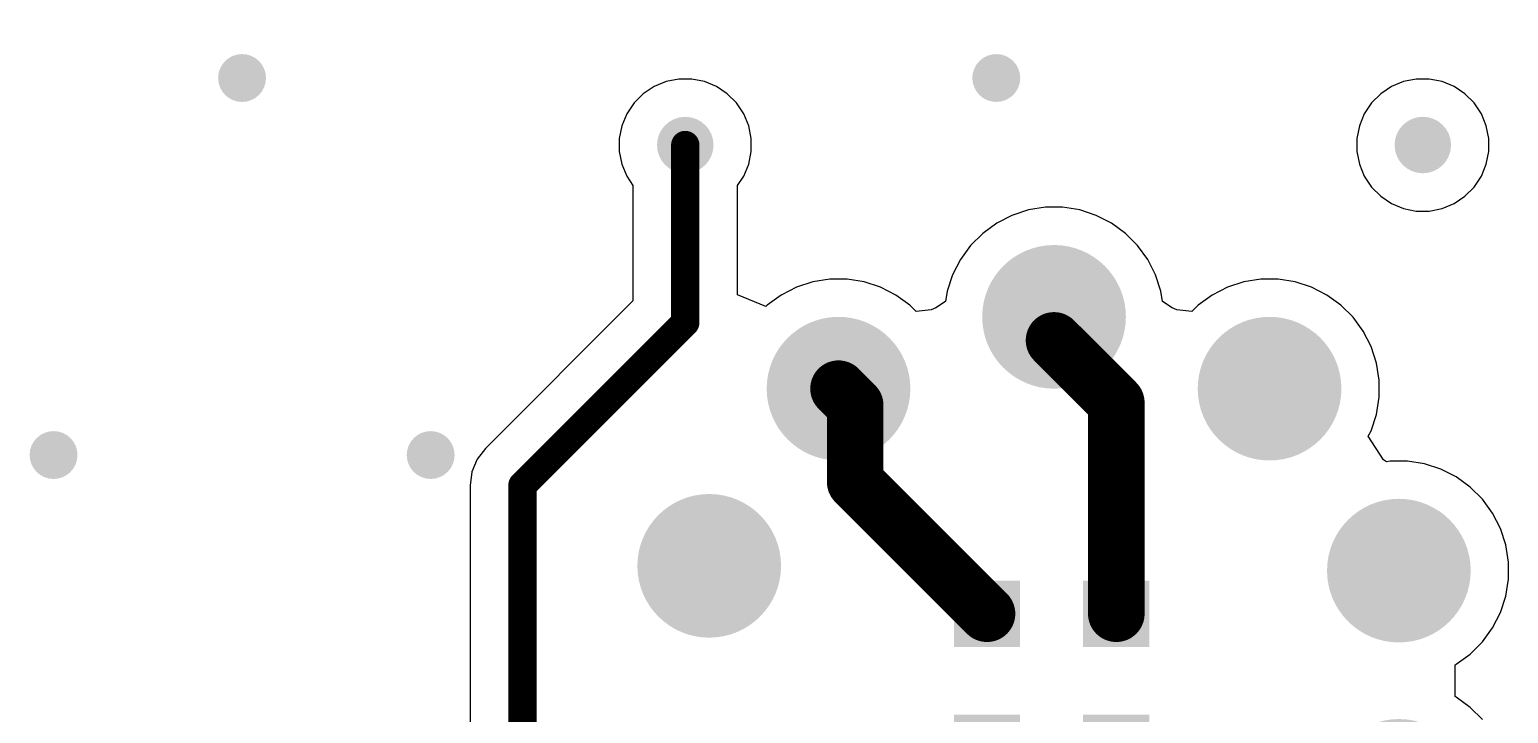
# Model space of a CAD drawing. Header units: inches. Extents: x 4.53 to 13.89, y 0.79 to 10.58.
# Drawn here: x 7.258 to 8.802, y 4.061 to 4.775 of the extents above; entities that cross this region are included whole.
import ezdxf

# ---------------------------------------------------------------- set-up
doc = ezdxf.new("R2010")
doc.units = ezdxf.units.IN
doc.header["$MEASUREMENT"] = 0
for name, color, linetype in [('Pad Holes', 156, 'Continuous'), ('Top Layer', 1, 'Continuous'), ('Via Holes', 16, 'Continuous')]:
    doc.layers.add(name, color=color, linetype=linetype)

# ---------------------------------------------------------------- blocks, each defined once
blk = doc.blocks.new('12A_7_B_1')
at = {"layer": 'Pad Holes'}
h = blk.add_hatch(color=7, dxfattribs=at)
edge = h.paths.add_edge_path()
edge.add_arc((-0.22, 0.31), 0.038, 0, 360)
h = blk.add_hatch(color=7, dxfattribs=at)
edge = h.paths.add_edge_path()
edge.add_arc((0.22, 0.31), 0.038, 0, 360)
h = blk.add_hatch(color=7, dxfattribs=at)
edge = h.paths.add_edge_path()
edge.add_arc((0.36, 0.125), 0.038, 0, 360)
h = blk.add_hatch(color=7, dxfattribs=at)
edge = h.paths.add_edge_path()
edge.add_arc((-0.36, 0.115), 0.038, 0, 360)
h = blk.add_hatch(color=7, dxfattribs=at)
edge = h.paths.add_edge_path()
edge.add_arc((-0.065, 0.07), 0.0222, 0, 360)
h = blk.add_hatch(color=7, dxfattribs=at)
edge = h.paths.add_edge_path()
edge.add_arc((0.07, 0.07), 0.0222, 0, 360)
h = blk.add_hatch(color=7, dxfattribs=at)
edge = h.paths.add_edge_path()
edge.add_arc((-0.065, -0.07), 0.0222, 0, 360)
h = blk.add_hatch(color=7, dxfattribs=at)
edge = h.paths.add_edge_path()
edge.add_arc((0.07, -0.07), 0.0222, 0, 360)
h = blk.add_hatch(color=7, dxfattribs=at)
edge = h.paths.add_edge_path()
edge.add_arc((-0.36, -0.115), 0.038, 0, 360)
h = blk.add_hatch(color=7, dxfattribs=at)
edge = h.paths.add_edge_path()
edge.add_arc((0.36, -0.12), 0.038, 0, 360)
h = blk.add_hatch(color=7, dxfattribs=at)
edge = h.paths.add_edge_path()
edge.add_arc((-0.225, -0.305), 0.038, 0, 360)
h = blk.add_hatch(color=7, dxfattribs=at)
edge = h.paths.add_edge_path()
edge.add_arc((0.225, -0.305), 0.038, 0, 360)
h = blk.add_hatch(color=7, dxfattribs=at)
edge = h.paths.add_edge_path()
edge.add_arc((0, -0.38), 0.038, 0, 360)
at = {"layer": 'Top Layer'}
h = blk.add_hatch(color=1, dxfattribs=at)
edge = h.paths.add_edge_path()
edge.add_arc((-0.22, 0.31), 0.075, 0, 360)
h = blk.add_hatch(color=1, dxfattribs=at)
edge = h.paths.add_edge_path()
edge.add_arc((0.22, 0.31), 0.075, 0, 360)
h = blk.add_hatch(color=1, dxfattribs=at)
edge = h.paths.add_edge_path()
edge.add_arc((-0.36, 0.115), 0.075, 0, 360)
h = blk.add_hatch(color=1, dxfattribs=at)
edge = h.paths.add_edge_path()
edge.add_arc((0.36, 0.125), 0.075, 0, 360)
for points in [[(-0.0996, 0.1046), (-0.0304, 0.1046), (-0.0304, 0.0354), (-0.0996, 0.0354)], [(0.0354, 0.1046), (0.1046, 0.1046), (0.1046, 0.0354), (0.0354, 0.0354)], [(-0.0996, -0.0354), (-0.0304, -0.0354), (-0.0304, -0.1046), (-0.0996, -0.1046)], [(0.0354, -0.0354), (0.1046, -0.0354), (0.1046, -0.1046), (0.0354, -0.1046)]]:
    blk.add_hatch(color=1, dxfattribs=at).paths.add_polyline_path(points)
h = blk.add_hatch(color=1, dxfattribs=at)
edge = h.paths.add_edge_path()
edge.add_arc((-0.36, -0.115), 0.075, 0, 360)
h = blk.add_hatch(color=1, dxfattribs=at)
edge = h.paths.add_edge_path()
edge.add_arc((0.36, -0.12), 0.075, 0, 360)
h = blk.add_hatch(color=1, dxfattribs=at)
edge = h.paths.add_edge_path()
edge.add_arc((-0.225, -0.305), 0.075, 0, 360)
h = blk.add_hatch(color=1, dxfattribs=at)
edge = h.paths.add_edge_path()
edge.add_arc((0.225, -0.305), 0.075, 0, 360)
h = blk.add_hatch(color=1, dxfattribs=at)
edge = h.paths.add_edge_path()
edge.add_arc((0, -0.38), 0.075, 0, 360)
blk = doc.blocks.new('CAP_PANASSONIC_100N_450V_116')
at = {"layer": 'Pad Holes'}
h = blk.add_hatch(color=7, dxfattribs=at)
edge = h.paths.add_edge_path()
edge.add_arc((0, 0), 0.0197, 0, 360)
h = blk.add_hatch(color=7, dxfattribs=at)
edge = h.paths.add_edge_path()
edge.add_arc((0.395, 0), 0.0197, 0, 360)
at = {"layer": 'Top Layer'}
h = blk.add_hatch(color=1, dxfattribs=at)
edge = h.paths.add_edge_path()
edge.add_arc((0, 0), 0.0295, 0, 360)
h = blk.add_hatch(color=1, dxfattribs=at)
edge = h.paths.add_edge_path()
edge.add_arc((0.395, 0), 0.0295, 0, 360)
blk = doc.blocks.new('CAP_PANASSONIC_100N_450V_118')
at = {"layer": 'Pad Holes'}
h = blk.add_hatch(color=7, dxfattribs=at)
edge = h.paths.add_edge_path()
edge.add_arc((0, 0), 0.0197, 0, 360)
h = blk.add_hatch(color=7, dxfattribs=at)
edge = h.paths.add_edge_path()
edge.add_arc((0.395, 0), 0.0197, 0, 360)
at = {"layer": 'Top Layer'}
h = blk.add_hatch(color=1, dxfattribs=at)
edge = h.paths.add_edge_path()
edge.add_arc((0, 0), 0.0295, 0, 360)
h = blk.add_hatch(color=1, dxfattribs=at)
edge = h.paths.add_edge_path()
edge.add_arc((0.395, 0), 0.0295, 0, 360)

msp = doc.modelspace()

# ---------------------------------------------------------------- hatches: boundary and pattern name
at = {"layer": 'Top Layer'}
h = msp.add_hatch(color=1, dxfattribs=at)
edge = h.paths.add_edge_path()
edge.add_arc((7.4803, 4.7244), 0.025, 0, 360)
h = msp.add_hatch(color=1, dxfattribs=at)
edge = h.paths.add_edge_path()
edge.add_arc((8.2677, 4.7244), 0.025, 0, 360)
h = msp.add_hatch(color=1, dxfattribs=at)
edge = h.paths.add_edge_path()
edge.add_arc((7.2835, 4.3307), 0.025, 0, 360)
h = msp.add_hatch(color=1, dxfattribs=at)
edge = h.paths.add_edge_path()
edge.add_arc((7.6772, 4.3307), 0.025, 0, 360)
at = {"layer": 'Via Holes'}
h = msp.add_hatch(color=7, dxfattribs=at)
edge = h.paths.add_edge_path()
edge.add_arc((7.4803, 4.7244), 0.014, 0, 360)
h = msp.add_hatch(color=7, dxfattribs=at)
edge = h.paths.add_edge_path()
edge.add_arc((8.2677, 4.7244), 0.014, 0, 360)
h = msp.add_hatch(color=7, dxfattribs=at)
edge = h.paths.add_edge_path()
edge.add_arc((7.2835, 4.3307), 0.014, 0, 360)
h = msp.add_hatch(color=7, dxfattribs=at)
edge = h.paths.add_edge_path()
edge.add_arc((7.6772, 4.3307), 0.014, 0, 360)

# ---------------------------------------------------------------- linework, layer by layer
at = {"layer": 'Top Layer'}
for p, q in [((7.9104, 4.7155), (7.8991, 4.7079)), ((7.9229, 4.7207), (7.9104, 4.7155)), ((7.9362, 4.7233), (7.9229, 4.7207)), ((7.9498, 4.7233), (7.9362, 4.7233)), ((7.9631, 4.7207), (7.9498, 4.7233)), ((7.9756, 4.7155), (7.9631, 4.7207)), ((7.9869, 4.7079), (7.9756, 4.7155)), ((8.6804, 4.7155), (8.6691, 4.7079)), ((8.6929, 4.7207), (8.6804, 4.7155)), ((8.7062, 4.7233), (8.6929, 4.7207)), ((8.7198, 4.7233), (8.7062, 4.7233)), ((8.7331, 4.7207), (8.7198, 4.7233)), ((8.7456, 4.7155), (8.7331, 4.7207)), ((8.7569, 4.7079), (8.7456, 4.7155)), ((7.8895, 4.6984), (7.8819, 4.6871)), ((7.8991, 4.7079), (7.8895, 4.6984)), ((7.9965, 4.6984), (7.9869, 4.7079)), ((8.0041, 4.6871), (7.9965, 4.6984)), ((8.6595, 4.6984), (8.6519, 4.6871)), ((8.6691, 4.7079), (8.6595, 4.6984)), ((8.7665, 4.6984), (8.7569, 4.7079)), ((8.7741, 4.6871), (8.7665, 4.6984)), ((7.8819, 4.6871), (7.8768, 4.6745)), ((8.0092, 4.6745), (8.0041, 4.6871)), ((8.6519, 4.6871), (8.6468, 4.6745)), ((8.7792, 4.6745), (8.7741, 4.6871)), ((7.8768, 4.6745), (7.8741, 4.6612)), ((8.0119, 4.6612), (8.0092, 4.6745)), ((8.6468, 4.6745), (8.6441, 4.6612)), ((8.7819, 4.6612), (8.7792, 4.6745)), ((7.8741, 4.6612), (7.8741, 4.6476)), ((7.8741, 4.6476), (7.8768, 4.6343)), ((8.0092, 4.6343), (8.0119, 4.6476)), ((8.0119, 4.6476), (8.0119, 4.6612)), ((8.6441, 4.6612), (8.6441, 4.6476)), ((8.6441, 4.6476), (8.6468, 4.6343)), ((8.7792, 4.6343), (8.7819, 4.6476)), ((8.7819, 4.6476), (8.7819, 4.6612)), ((7.8768, 4.6343), (7.8819, 4.6218)), ((8.0041, 4.6218), (8.0092, 4.6343)), ((8.6468, 4.6343), (8.6519, 4.6218)), ((8.7741, 4.6218), (8.7792, 4.6343)), ((7.8819, 4.6218), (7.8884, 4.6121)), ((7.9976, 4.6121), (8.0041, 4.6218)), ((8.6519, 4.6218), (8.6595, 4.6105)), ((8.7665, 4.6105), (8.7741, 4.6218)), ((7.8884, 4.6121), (7.8884, 4.4916)), ((7.9976, 4.4981), (7.9976, 4.6121)), ((8.6595, 4.6105), (8.6691, 4.6009)), ((8.6691, 4.6009), (8.6804, 4.5934)), ((8.7456, 4.5934), (8.7569, 4.6009)), ((8.7569, 4.6009), (8.7665, 4.6105)), ((8.3012, 4.5866), (8.2841, 4.581)), ((8.319, 4.5894), (8.3012, 4.5866)), ((8.337, 4.5894), (8.319, 4.5894)), ((8.3548, 4.5866), (8.337, 4.5894)), ((8.3719, 4.581), (8.3548, 4.5866)), ((8.6804, 4.5934), (8.6929, 4.5882)), ((8.6929, 4.5882), (8.7062, 4.5855)), ((8.7062, 4.5855), (8.7198, 4.5855)), ((8.7198, 4.5855), (8.7331, 4.5882)), ((8.7331, 4.5882), (8.7456, 4.5934)), ((8.2681, 4.5728), (8.2535, 4.5622)), ((8.2841, 4.581), (8.2681, 4.5728)), ((8.3879, 4.5728), (8.3719, 4.581)), ((8.4025, 4.5622), (8.3879, 4.5728)), ((8.2535, 4.5622), (8.2408, 4.5495)), ((8.4152, 4.5495), (8.4025, 4.5622)), ((8.2408, 4.5495), (8.2302, 4.5349)), ((8.4258, 4.5349), (8.4152, 4.5495)), ((8.2302, 4.5349), (8.222, 4.5189)), ((8.434, 4.5189), (8.4258, 4.5349)), ((8.0762, 4.5116), (8.0591, 4.506)), ((8.094, 4.5144), (8.0762, 4.5116)), ((8.112, 4.5144), (8.094, 4.5144)), ((8.1298, 4.5116), (8.112, 4.5144)), ((8.1469, 4.506), (8.1298, 4.5116)), ((8.222, 4.5189), (8.2164, 4.5018)), ((8.4396, 4.5018), (8.434, 4.5189)), ((8.5262, 4.5116), (8.5091, 4.506)), ((8.544, 4.5144), (8.5262, 4.5116)), ((8.562, 4.5144), (8.544, 4.5144)), ((8.5798, 4.5116), (8.562, 4.5144)), ((8.5969, 4.506), (8.5798, 4.5116)), ((8.0271, 4.4859), (7.9976, 4.4981)), ((8.0431, 4.4978), (8.0285, 4.4872)), ((8.0591, 4.506), (8.0431, 4.4978)), ((8.1629, 4.4978), (8.1469, 4.506)), ((8.1775, 4.4872), (8.1629, 4.4978)), ((8.2164, 4.5018), (8.2147, 4.491)), ((8.4413, 4.491), (8.4396, 4.5018)), ((8.4931, 4.4978), (8.4785, 4.4872)), ((8.5091, 4.506), (8.4931, 4.4978)), ((8.6129, 4.4978), (8.5969, 4.506)), ((8.6275, 4.4872), (8.6129, 4.4978)), ((7.8884, 4.4916), (7.7344, 4.3376)), ((8.0285, 4.4872), (8.0271, 4.4859)), ((8.1841, 4.4806), (8.1775, 4.4872)), ((8.1998, 4.4824), (8.1841, 4.4806)), ((8.2047, 4.4843), (8.1998, 4.4824)), ((8.2147, 4.491), (8.2047, 4.4843)), ((8.4513, 4.4843), (8.4413, 4.491)), ((8.4562, 4.4824), (8.4513, 4.4843)), ((8.4719, 4.4806), (8.4562, 4.4824)), ((8.4785, 4.4872), (8.4719, 4.4806)), ((8.6402, 4.4745), (8.6275, 4.4872)), ((8.6508, 4.4599), (8.6402, 4.4745)), ((8.659, 4.4439), (8.6508, 4.4599)), ((8.6646, 4.4268), (8.659, 4.4439)), ((8.6674, 4.409), (8.6646, 4.4268)), ((8.6674, 4.391), (8.6674, 4.409)), ((8.6646, 4.3732), (8.6674, 4.391)), ((8.659, 4.3561), (8.6646, 4.3732)), ((8.6561, 4.3504), (8.659, 4.3561)), ((8.672, 4.3258), (8.6561, 4.3504)), ((7.7257, 4.3263), (7.7203, 4.3131)), ((7.7344, 4.3376), (7.7257, 4.3263)), ((8.675, 4.3237), (8.672, 4.3258)), ((8.679, 4.3244), (8.675, 4.3237)), ((8.697, 4.3244), (8.679, 4.3244)), ((8.7148, 4.3216), (8.697, 4.3244)), ((7.7203, 4.3131), (7.7184, 4.299)), ((8.7319, 4.316), (8.7148, 4.3216)), ((8.7479, 4.3078), (8.7319, 4.316)), ((8.7625, 4.2972), (8.7479, 4.3078)), ((7.7184, 4.299), (7.7184, 3.904)), ((8.7752, 4.2845), (8.7625, 4.2972)), ((8.7858, 4.2699), (8.7752, 4.2845)), ((8.794, 4.2539), (8.7858, 4.2699)), ((8.7996, 4.2368), (8.794, 4.2539)), ((8.8024, 4.219), (8.7996, 4.2368)), ((8.8024, 4.201), (8.8024, 4.219)), ((8.7996, 4.1832), (8.8024, 4.201)), ((8.794, 4.1661), (8.7996, 4.1832)), ((8.7858, 4.1501), (8.794, 4.1661)), ((8.7752, 4.1355), (8.7858, 4.1501)), ((8.7479, 4.1122), (8.7625, 4.1228)), ((8.7625, 4.1228), (8.7752, 4.1355)), ((8.7467, 4.1116), (8.7479, 4.1122)), ((8.7467, 4.0784), (8.7467, 4.1116)), ((8.7479, 4.0778), (8.7467, 4.0784)), ((8.7625, 4.0672), (8.7479, 4.0778)), ((8.7752, 4.0545), (8.7625, 4.0672))]:
    msp.add_line(p, q, dxfattribs=at)
for points in [[(7.943, 4.469, 0.0295, 0.0295, 0), (7.943, 4.6544, 0.0295, 0.0295, 0)], [(7.773, 4.299, 0.0295, 0.0295, 0), (7.943, 4.469, 0.0295, 0.0295, 0)], [(8.328, 4.4504, 0.0591, 0.0591, 0), (8.393, 4.3854, 0.0591, 0.0591, 0)], [(8.103, 4.4, 0.0591, 0.0591, 0), (8.1204, 4.3826, 0.0591, 0.0591, 0)], [(8.1204, 4.3026, 0.0591, 0.0591, 0), (8.1204, 4.3826, 0.0591, 0.0591, 0)], [(8.393, 4.165, 0.0591, 0.0591, 0), (8.393, 4.3854, 0.0591, 0.0591, 0)], [(8.1204, 4.3026, 0.0591, 0.0591, 0), (8.258, 4.165, 0.0591, 0.0591, 0)], [(7.773, 3.904, 0.0295, 0.0295, 0), (7.773, 4.299, 0.0295, 0.0295, 0)]]:
    msp.add_lwpolyline(points, format="xyseb", dxfattribs=at)
for points in [[(7.9356, 4.6544, 0.0148, 0.0148, 1), (7.9504, 4.6544, 0.0148, 0.0148, 1)], [(7.9356, 4.469, 0.0148, 0.0148, 1), (7.9504, 4.469, 0.0148, 0.0148, 1)], [(7.9356, 4.469, 0.0148, 0.0148, 1), (7.9504, 4.469, 0.0148, 0.0148, 1)], [(8.3132, 4.4504, 0.0295, 0.0295, 1), (8.3428, 4.4504, 0.0295, 0.0295, 1)], [(8.0882, 4.4, 0.0295, 0.0295, 1), (8.1178, 4.4, 0.0295, 0.0295, 1)], [(8.1056, 4.3826, 0.0295, 0.0295, 1), (8.1352, 4.3826, 0.0295, 0.0295, 1)], [(8.1056, 4.3826, 0.0295, 0.0295, 1), (8.1352, 4.3826, 0.0295, 0.0295, 1)], [(8.3782, 4.3854, 0.0295, 0.0295, 1), (8.4078, 4.3854, 0.0295, 0.0295, 1)], [(8.3782, 4.3854, 0.0295, 0.0295, 1), (8.4078, 4.3854, 0.0295, 0.0295, 1)], [(8.1056, 4.3026, 0.0295, 0.0295, 1), (8.1352, 4.3026, 0.0295, 0.0295, 1)], [(8.1056, 4.3026, 0.0295, 0.0295, 1), (8.1352, 4.3026, 0.0295, 0.0295, 1)], [(7.7656, 4.299, 0.0148, 0.0148, 1), (7.7804, 4.299, 0.0148, 0.0148, 1)], [(7.7656, 4.299, 0.0148, 0.0148, 1), (7.7804, 4.299, 0.0148, 0.0148, 1)], [(8.2432, 4.165, 0.0295, 0.0295, 1), (8.2728, 4.165, 0.0295, 0.0295, 1)], [(8.3782, 4.165, 0.0295, 0.0295, 1), (8.4078, 4.165, 0.0295, 0.0295, 1)]]:
    msp.add_lwpolyline(points, format="xyseb", close=True, dxfattribs=at)

# ---------------------------------------------------------------- block references
for name, p, rotation in [('CAP_PANASSONIC_100N_450V_118', (7.943, 4.6544), 90), ('CAP_PANASSONIC_100N_450V_116', (8.713, 4.6544), 90), ('12A_7_B_1', (8.328, 4.095), 180)]:
    msp.add_blockref(name, p, dxfattribs=dict(rotation=rotation))

doc.saveas('drawing.dxf')
